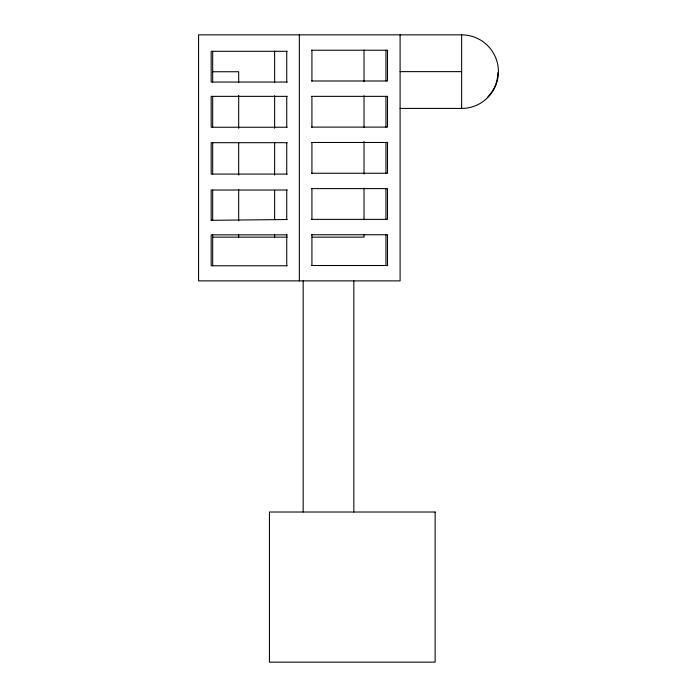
<?xml version="1.0" encoding="UTF-8"?>
<svg xmlns="http://www.w3.org/2000/svg" width="697" height="697" viewBox="0 0 697 697"><rect width="100%" height="100%" fill="white"/><g stroke="black" fill="none" stroke-linecap="round" stroke-linejoin="round"><path stroke-width="1.05" d="M287.208 190.02L211.174 190.02L211.174 220.304L287.208 219.52M400.095 108.418L461.641 108.418A36.784 36.784 0 0 0 498.425 71.634A36.784 36.784 0 0 0 461.641 34.85L198.575 34.85L198.575 280.882L400.095 280.882L400.095 34.85M311.454 50.228L387.497 50.228L387.497 80.983L311.454 80.983M287.208 51.299L211.174 51.299L211.174 82.046L287.208 82.046M400.095 71.634L461.641 71.634M212.541 71.739L238.679 71.739L238.679 82.621M287.208 96.36L211.174 96.36L211.174 127.246L287.208 127.246M311.454 96.36L387.497 96.36L387.497 127.107L311.454 127.107M311.454 142.484L387.497 142.484L387.497 173.239L311.454 173.239M287.208 142.685L211.174 142.685L211.174 174.076L287.208 174.076M311.454 188.617L387.497 188.617L387.497 219.372L311.454 219.372M211.174 220.304L212.672 220.304L212.672 190.02M287.208 234.845L211.174 234.845L211.174 265.766L287.208 265.766M311.454 234.75L387.497 234.75L387.497 265.505L311.454 265.505M212.541 237.146L287.303 237.146M312.16 237.146L364.026 237.146L364.026 234.967M461.641 34.85L461.641 108.418M385.946 50.228L385.946 80.983M385.946 96.36L385.946 127.107M385.946 142.484L385.946 173.239M385.946 188.617L385.946 219.372M385.946 234.75L385.946 265.505M364.026 50.001L364.026 81.558M364.026 95.698L364.026 127.255M364.026 141.395L364.026 174.041M364.026 188.181L364.026 219.738M353.832 280.882L353.832 512.016M311.925 50.228L311.925 80.983M311.925 96.36L311.925 127.107M311.925 142.484L311.925 173.239M311.925 188.617L311.925 219.372M311.925 234.75L311.925 265.505M303.169 280.882L303.169 512.016M299.335 34.85L299.335 280.882M286.737 51.299L286.737 82.046M286.737 96.36L286.737 127.246M286.737 142.685L286.737 174.076M286.737 190.02L286.737 219.503M286.737 234.845L286.737 265.766M274.618 51.081L274.618 82.638M274.618 95.689L274.618 128.318M274.618 142.458L274.618 175.095M274.618 190.325L274.618 219.694M274.618 234.924L274.618 237.093M238.679 95.384L238.679 128.326M238.679 142.467L238.679 175.113M238.679 189.532L238.679 220.914M238.679 234.967L238.679 237.146M212.672 51.299L212.672 82.046M212.672 96.36L212.672 127.246M212.672 142.685L212.672 174.076M212.672 234.845L212.672 265.766M497.797 72.863A33.735 33.735 0 0 1 487.917 96.717M435.128 512.016L269.434 512.016L269.434 662.15L435.128 662.15L435.128 512.016"/></g></svg>
